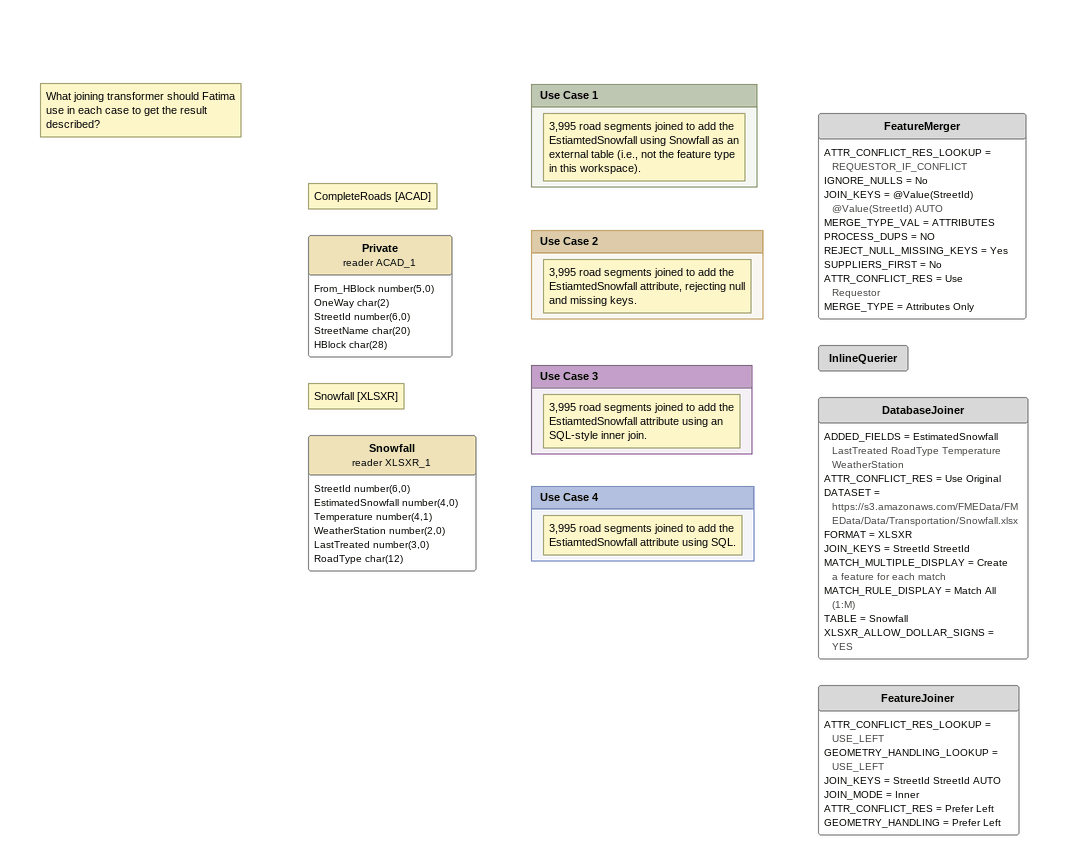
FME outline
Note: What joining transformer should Fatima use in each case to get the result described?
Note: CompleteRoads [ACAD]
Private (reader ACAD_1)
    attributes: From_HBlock number(5,0), OneWay char(2), StreetId number(6,0), StreetName char(20), HBlock char(28)
Note: Snowfall [XLSXR]
Snowfall (reader XLSXR_1)
    attributes: StreetId number(6,0), EstimatedSnowfall number(4,0), Temperature number(4,1), WeatherStation number(2,0), LastTreated number(3,0), RoadType char(12)
FeatureMerger
    ATTR_CONFLICT_RES_LOOKUP = REQUESTOR_IF_CONFLICT
    IGNORE_NULLS = No
    JOIN_KEYS = @Value(StreetId) @Value(StreetId) AUTO
    MERGE_TYPE_VAL = ATTRIBUTES
    PROCESS_DUPS = NO
    REJECT_NULL_MISSING_KEYS = Yes
    SUPPLIERS_FIRST = No
    ATTR_CONFLICT_RES = Use Requestor
    MERGE_TYPE = Attributes Only
InlineQuerier
DatabaseJoiner
    ADDED_FIELDS = EstimatedSnowfall LastTreated RoadType Temperature WeatherStation
    ATTR_CONFLICT_RES = Use Original
    DATASET = https://s3.amazonaws.com/FMEData/FMEData/Data/Transportation/Snowfall.xlsx
    FORMAT = XLSXR
    JOIN_KEYS = StreetId StreetId
    MATCH_MULTIPLE_DISPLAY = Create a feature for each match
    MATCH_RULE_DISPLAY = Match All (1:M)
    TABLE = Snowfall
    XLSXR_ALLOW_DOLLAR_SIGNS = YES
FeatureJoiner
    ATTR_CONFLICT_RES_LOOKUP = USE_LEFT
    GEOMETRY_HANDLING_LOOKUP = USE_LEFT
    JOIN_KEYS = StreetId StreetId AUTO
    JOIN_MODE = Inner
    ATTR_CONFLICT_RES = Prefer Left
    GEOMETRY_HANDLING = Prefer Left

Bookmark: Use Case 1
Note: 3,995 road segments joined to add the EstiamtedSnowfall using Snowfall as an external table (i.e., not the feature type in this workspace).

Bookmark: Use Case 2
Note: 3,995 road segments joined to add the EstiamtedSnowfall attribute, rejecting null and missing keys.

Bookmark: Use Case 3
Note: 3,995 road segments joined to add the EstiamtedSnowfall attribute using an SQL-style inner join.

Bookmark: Use Case 4
Note: 3,995 road segments joined to add the EstiamtedSnowfall attribute using SQL.
